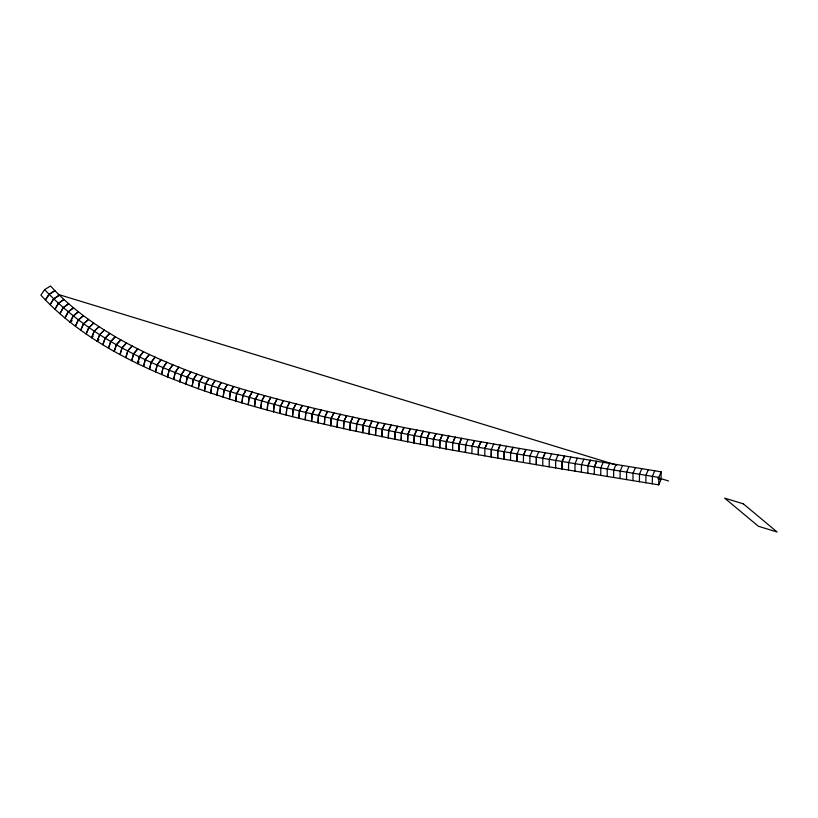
<?xml version="1.0" encoding="UTF-8"?>
<svg xmlns="http://www.w3.org/2000/svg" width="818" height="818" viewBox="0 0 818 818"><rect width="100%" height="100%" fill="white"/><g stroke="black" fill="none" stroke-linecap="round" stroke-linejoin="round"><path stroke-width="1.23" d="M600.729 475.37L600.821 467.937L603.152 462.374M420.432 444.184L394.757 439.235L395.043 431.832L397.589 426.311L395.043 431.832L394.746 439.235L349.92 430.002L350.309 422.62L352.947 417.108C455.023 438.898 558.213 454.828 661.149 471.843L661.077 479.287L658.746 484.849L607.181 476.434L607.263 468.99L609.594 463.428M613.623 477.487L613.705 470.043L616.036 464.481M620.064 478.54L620.146 471.096L622.478 465.534M626.516 479.593L626.598 472.15L628.93 466.587M632.958 480.647L633.04 473.203L635.371 467.64M639.41 481.7L639.482 474.256L641.813 468.694M645.852 482.753L645.934 475.309L648.265 469.747M652.294 483.796L652.375 476.362L654.707 470.8M658.746 484.849L658.817 477.405L661.149 471.843M607.181 476.434L568.51 470.064L568.602 462.62L570.944 457.058M574.952 471.127L575.044 463.694L577.385 458.131M581.394 472.19L581.486 464.757L583.827 459.195M587.845 473.254L587.927 465.81L590.269 460.248L587.927 465.81C487.119 448.929 386.014 432.742 286.811 407.753C200.093 384.491 108.324 356.474 44.601 289.644L50.542 286.003L54.99 290.727L49.039 294.378L45.338 299.889L40.9 295.155L44.601 289.644M594.287 474.317L594.369 466.873L596.711 461.311L594.369 466.873M538.755 451.689L536.393 457.252L536.281 464.685L568.5 470.064M542.733 465.769L542.835 458.325L545.187 452.773L542.835 458.325M549.175 466.843L549.277 459.409L551.629 453.847M555.616 467.916L555.719 460.483L558.07 454.92M519.461 448.417L517.078 453.98L516.956 461.413L536.281 464.685L536.393 457.252M523.397 462.507L523.52 455.074L525.882 449.511L523.52 455.074M529.839 463.601L529.952 456.158L532.324 450.606M506.598 446.219L504.205 451.771L504.072 459.205L516.956 461.413L517.078 453.98M510.514 460.309L510.647 452.875L513.019 447.323L510.647 452.875M493.745 444L491.342 449.552L491.199 456.976L504.072 459.205L504.205 451.771M491.342 449.552L491.189 456.976L484.757 455.851L484.91 448.428L487.313 442.875L484.91 448.428M465.626 445.023L465.452 452.446L465.626 445.023L468.049 439.471M484.757 455.851L471.884 453.591L472.047 446.168L474.46 440.616L472.047 446.168M471.884 453.591L452.589 450.135L452.773 442.712L455.207 437.17L452.773 442.712M420.677 436.781L423.172 431.239L420.677 436.781L420.442 444.194L452.579 450.135M137.629 363.621L139.428 356.72L143.477 351.699L149.346 354.491L145.297 359.511L143.498 366.413L149.469 369.174L151.197 362.231L155.103 357.139L161.044 359.787L157.138 364.879L155.481 371.853L149.541 369.204L151.197 362.231L155.175 357.169L149.275 354.45L145.297 359.511L143.569 366.454L137.629 363.621L138.978 361.945L137.547 363.581L131.718 360.707L133.6 353.846L137.731 348.857L143.559 351.73L139.428 356.72L137.547 363.581M97.23 341.321L99.643 334.756L104.305 330.063L115.318 336.74L110.747 341.495L108.436 348.12L102.853 344.797L105.164 338.171L109.735 333.427L105.164 338.171L102.751 344.746L97.23 341.321L98.784 339.767M97.138 341.259L99.643 334.756L104.407 330.124L98.958 326.607L94.193 331.239L91.575 337.67L86.187 334.051L88.804 327.609L93.671 323.049L99.06 326.679L94.193 331.239L91.677 337.742L97.138 341.259L98.722 339.715M70.184 322.261L73.139 316.065L78.334 311.74L83.477 315.707L78.272 320.032L75.328 326.229L70.184 322.261L71.923 320.82M70.072 322.169L73.139 316.065L78.456 311.832L73.415 307.752L68.098 311.975L64.908 317.987L59.97 313.775L63.16 307.772L68.6 303.642L73.538 307.854L68.098 311.975L65.031 318.079L70.072 322.169L71.841 320.758M91.575 337.67L93.201 336.157M658.817 477.405L587.927 465.81M657.846 478.765L661.077 479.287M58.18 294.388L616.69 465.125M658.214 477.814L668.592 480.994M562.16 461.556L562.058 468.99L562.16 461.556L564.502 455.994L562.16 461.556M497.773 450.667L497.641 458.09L497.773 450.667L500.166 445.115L497.773 450.667M478.479 447.303L478.325 454.726L478.479 447.303L480.882 441.751L478.479 447.303M459.195 443.867L459.021 451.291L459.195 443.867L461.628 438.325L459.195 443.867M446.352 441.546L446.158 448.97L446.352 441.546L448.796 436.004L446.352 441.546M439.931 440.37L439.726 447.783L439.931 440.37L442.385 434.828L439.931 440.37M433.509 439.184L433.295 446.597L433.509 439.184L435.974 433.642L433.509 439.184M427.088 437.988L426.863 445.401L427.088 437.988L429.562 432.446L427.088 437.988M414.266 435.565L414.02 442.967L414.266 435.565L416.761 430.023L414.266 435.565M407.855 434.327L407.599 441.74L407.855 434.327L410.36 428.796L407.855 434.327M401.444 433.09L401.178 440.493L401.444 433.09L403.969 427.558L401.444 433.09M388.642 430.565L388.346 437.967L388.642 430.565L391.188 425.033L388.642 430.565M382.241 429.276L381.934 436.679L382.241 429.276L384.808 423.755L382.241 429.276M375.851 427.978L375.523 435.37L375.851 427.978L378.427 422.456L375.851 427.978M369.46 426.669L369.123 434.061L369.46 426.669L372.047 421.147L369.46 426.669M363.069 425.329L362.711 432.722L363.069 425.329L365.677 419.818L363.069 425.329M356.689 423.98L356.311 431.372L356.689 423.98L359.317 418.479L356.689 423.98M350.309 422.62L349.92 430.002L311.617 421.342L312.139 413.99L314.91 408.509L333.918 412.916L331.198 418.397L330.728 425.759L331.198 418.397L333.897 412.906L352.967 417.119L350.309 422.62M343.938 421.229L343.519 428.612L343.938 421.229L346.597 415.728L343.938 421.229M337.568 419.828L337.139 427.2L337.568 419.828L340.247 414.327L337.568 419.828M324.838 416.955L324.368 424.317L324.838 416.955L327.558 411.464L324.838 416.955M318.488 415.483L317.987 422.845L318.488 415.483L321.229 410.002L318.488 415.483M305.799 412.466L305.257 419.818L311.597 421.331L312.139 413.99L314.93 408.519L308.591 406.996L305.799 412.466L305.226 419.808L298.897 418.264L299.46 410.922L302.282 405.462L308.621 407.006L305.799 412.466M293.141 409.348L292.537 416.679L298.867 418.254L299.46 410.922L302.312 405.462L283.406 400.677L280.502 406.117L279.817 413.427L267.189 410.063L267.905 402.763L270.87 397.333L277.169 399.031L274.204 404.46L273.488 411.761L274.204 404.46L277.138 399.02L283.437 400.687L280.502 406.117L279.848 413.438L286.167 415.074L286.811 407.753L289.695 402.303L286.811 407.753L286.198 415.074L292.517 416.679L293.141 409.348L295.983 403.887L293.141 409.348M261.627 401.035L260.881 408.335L267.159 410.063L267.905 402.763L270.911 397.344L264.623 395.615L261.627 401.035L260.84 408.325L254.572 406.556L255.349 399.276L258.386 393.867L264.654 395.626L261.627 401.035M249.091 397.476L248.273 404.757L254.531 406.546L255.349 399.276L258.416 393.877L245.942 390.258L242.844 395.636L241.944 402.896L248.232 404.736L249.091 397.476L252.159 392.078L249.091 397.476M242.844 395.636L241.985 402.906L235.707 401.014L236.607 393.765L239.746 388.386L245.983 390.268L242.844 395.636M230.379 391.842L229.439 399.082L235.666 401.004L236.607 393.765L239.786 388.407L233.57 386.485L230.379 391.842L229.398 399.072L210.727 393.018L211.79 385.83L215.114 380.503L227.445 384.552L224.163 389.889L223.14 397.098L224.163 389.889L227.394 384.532L233.611 386.495L230.379 391.842M217.977 387.875L216.954 395.094L217.977 387.875L221.249 382.548L217.977 387.875M205.635 383.724L204.51 390.902L210.676 393.008L211.79 385.83L215.165 380.523L208.999 378.417L205.635 383.724L204.469 390.892L198.324 388.734L199.49 381.566L202.915 376.28L209.05 378.437L205.635 383.724M193.365 379.368L192.148 386.505L198.273 388.714L199.49 381.566L202.966 376.3L196.841 374.102L193.365 379.368L192.097 386.485L167.649 377.016L169.111 369.961L172.813 364.787L184.837 369.583L181.187 374.787L179.796 381.863L181.187 374.787L184.776 369.562L190.85 371.873L187.271 377.098L185.931 384.204L187.271 377.098L190.798 371.853L196.893 374.112L193.365 379.368M175.134 372.405L173.743 379.48L175.134 372.405L178.774 367.2L175.134 372.405M163.109 367.456L161.586 374.48L167.588 376.986L169.111 369.961L172.874 364.808L160.972 359.756L157.138 364.879L155.553 371.883L161.524 374.45L163.109 367.456L166.872 362.302L163.109 367.456M127.812 350.891L125.849 357.711L131.637 360.666L133.6 353.846L137.813 348.897L132.025 345.942L127.812 350.891L125.767 357.671L120.031 354.623L122.076 347.844L126.371 342.946L132.107 345.983L127.812 350.891M116.381 344.715L114.254 351.443L119.939 354.583L122.076 347.844L126.463 342.987L120.767 339.859L116.381 344.715L114.162 351.403L108.528 348.171L110.747 341.495L115.215 336.689L120.859 339.91L116.381 344.715M83.497 323.877L80.778 330.237L86.084 333.979L88.804 327.609L93.784 323.13L88.477 319.388L83.497 323.877L80.665 330.165L75.44 326.31L78.272 320.032L83.364 315.625L88.589 319.47L83.497 323.877M58.334 303.437L55.021 309.337L59.847 313.672L63.16 307.772L68.722 303.754L63.886 299.419L58.334 303.437L54.888 309.214L50.184 304.756L53.62 298.969L59.305 295.073L64.019 299.531L58.334 303.437M49.039 294.378L45.471 300.032L50.051 304.623L53.62 298.969L59.438 295.196L54.857 290.594L49.039 294.378M743.337 503.837L724.646 498.131L758.419 526.291L777.1 531.997L743.337 503.837"/></g></svg>
